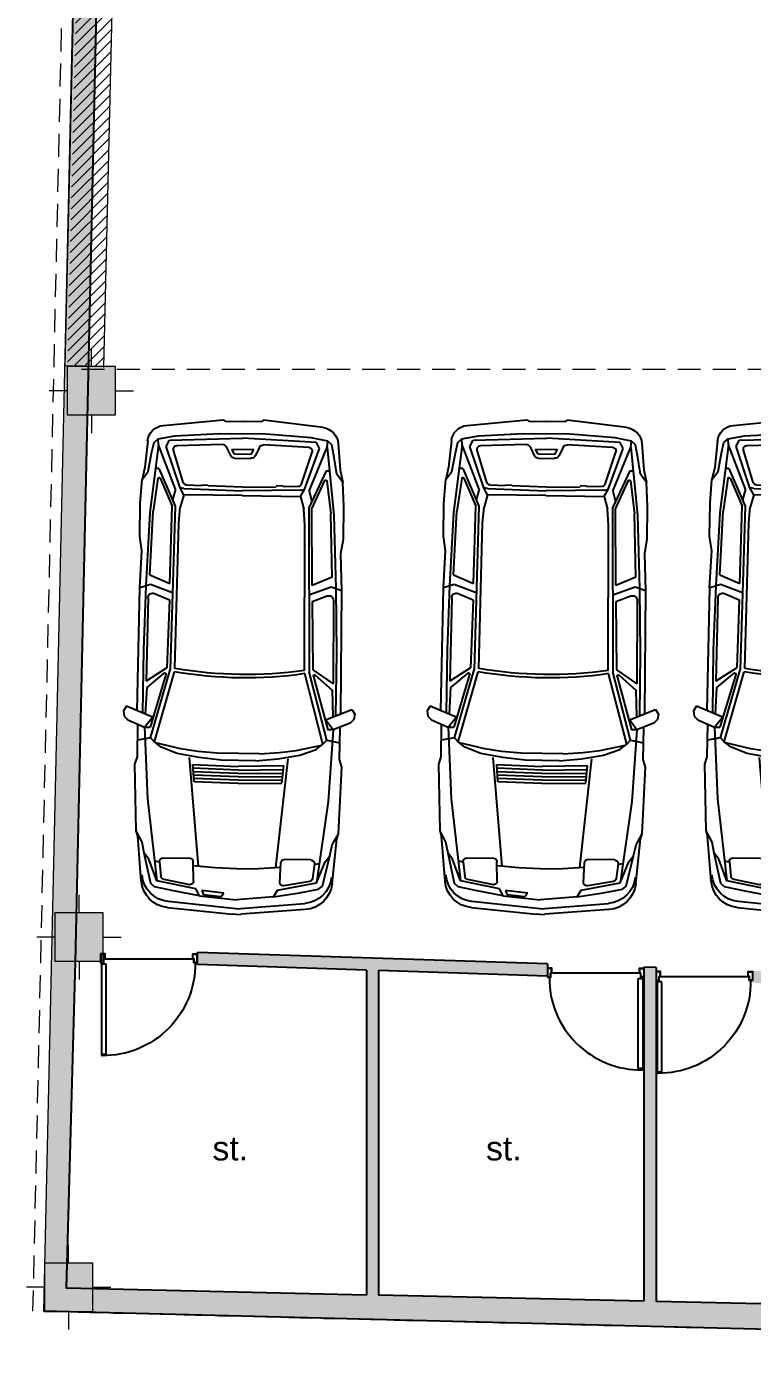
# Model space of a CAD drawing. Header units: inches. Extents: x 70 to 1974, y -315 to 363.
# Drawn here: x 1049.6 to 1055.62, y 184.49 to 195.44 of the extents above; entities that cross this region are included whole.
import ezdxf

# ---------------------------------------------------------------- set-up
doc = ezdxf.new("R2010")
doc.units = ezdxf.units.IN
doc.header["$MEASUREMENT"] = 0
doc.linetypes.add('DASHDOT', pattern=[1, 0.5, -0.25, 0, -0.25])
doc.linetypes.add('DASHED2', pattern=[9.525, 6.35, -3.175])
doc.layers.add('AX', color=7, linetype='Continuous', lineweight=18, true_color=0xb7ad8f)
doc.layers.add('elev', color=8, linetype='Continuous')
doc.layers.add('Fur', color=1, linetype='Continuous')
doc.layers.add('Furniture Movable', color=8, linetype='Continuous', lineweight=9)
doc.layers.add('hidden line', color=252, linetype='Continuous', lineweight=5)
doc.styles.get("Standard").update_dxf_attribs({"font": 'arial.ttf'})

# ---------------------------------------------------------------- blocks, each defined once
blk = doc.blocks.new('PL_VOLVO_480_ELEV')
at = {"color": 34, "linetype": 'ByBlock'}
for p, q in [((-1.601, 1.04), (-1.558, 1.068)), ((-1.502, 0.8), (-1.601, 1.04)), ((-1.558, 1.068), (-1.509, 1.061)), ((-1.509, 1.061), (-1.474, 1.026)), ((-1.474, 1.026), (-1.41, 0.871)), ((-4.054, 0.88), (-3.81, 0.902)), ((-3.772, 0.871), (-3.942, 0.842)), ((-3.81, 0.902), (-3.695, 0.927)), ((-3.695, 0.927), (-3.772, 0.871)), ((-3.476, 0.941), (-3.695, 0.927)), ((-3.173, 0.941), (-3.476, 0.941)), ((-3.392, 0.85), (-2.715, 0.878)), ((-3.039, 0.92), (-3.173, 0.941)), ((-2.694, 0.934), (-3.039, 0.92)), ((-2.729, 0.835), (-2.696, 0.934)), ((-2.715, 0.878), (-2.122, 0.892)), ((-1.558, 0.941), (-2.696, 0.934)), ((-2.605, 0.856), (-1.833, 0.864)), ((-2.122, 0.892), (-1.54, 0.892)), ((-1.96, 0.674), (-1.833, 0.864)), ((-1.911, 0.699), (-1.777, 0.857)), ((-1.777, 0.857), (-1.529, 0.866)), ((-1.41, 0.871), (-1.502, 0.8)), ((-1.135, 0.934), (-1.436, 0.934)), ((-1.41, 0.871), (-0.747, 0.835)), ((-1.41, 0.871), (-1.41, 0.821)), ((-1.312, 0.814), (-1.289, 0.934)), ((-1.065, 0.955), (-1.135, 0.934)), ((-0.451, 0.934), (-1.065, 0.955)), ((-0.402, 0.92), (-0.451, 0.934)), ((-0.346, 0.878), (-0.451, 0.934)), ((0.012, 0.881), (-0.402, 0.92)), ((-0.247, 0.857), (-0.346, 0.878)), ((-0.19, 0.814), (-0.247, 0.857)), ((0.035, 0.793), (-0.247, 0.857)), ((-4.199, 0.739), (-4.259, 0.187)), ((-4.075, 0.784), (-4.104, 0.631)), ((-4.04, 0.821), (-4.075, 0.784)), ((-4.019, 0.779), (-4.075, 0.784)), ((-3.942, 0.842), (-4.04, 0.821)), ((-4.019, 0.779), (-3.392, 0.85)), ((-3.61, 0.617), (-4.019, 0.779)), ((-3.801, 0.772), (-3.801, 0.8)), ((-3.801, 0.772), (-3.455, 0.617)), ((-3.71, 0.759), (-3.455, 0.645)), ((-3.707, 0.78), (-3.405, 0.82)), ((-2.818, 0.842), (-3.405, 0.82)), ((-2.818, 0.842), (-2.74, 0.657)), ((-2.654, 0.63), (-2.729, 0.835)), ((-2.644, 0.797), (-2.588, 0.659)), ((-1.312, 0.814), (-1.943, 0.641)), ((-1.276, 0.779), (-1.925, 0.603)), ((-1.9, 0.681), (-1.41, 0.821)), ((-1.276, 0.779), (-1.312, 0.814)), ((-1.227, 0.716), (-1.276, 0.779)), ((-1.213, 0.532), (-1.267, 0.767)), ((-0.747, 0.835), (0.007, 0.737)), ((0.007, 0.737), (-0.19, 0.814)), ((-0.164, 0.714), (-0.174, 0.76)), ((0.078, 0.377), (0.007, 0.737)), ((0.063, 0.758), (0.035, 0.793)), ((0.099, 0.582), (0.063, 0.758)), ((-4.104, 0.631), (-4.132, 0.215)), ((-4.062, 0.68), (-4.09, 0)), ((-4.005, 0.708), (-4.062, 0.68)), ((-4.014, 0.61), (-4.032, 0.193)), ((-3.624, 0.575), (-4.005, 0.708)), ((-3.675, 0.546), (-3.972, 0.64)), ((-3.61, 0.617), (-3.514, 0.643)), ((-2.74, 0.657), (-3.455, 0.645)), ((-3.455, 0.617), (-1.943, 0.641)), ((-2.588, 0.659), (-1.96, 0.674)), ((-1.171, 0.567), (-1.227, 0.716)), ((-0.205, 0.683), (-0.205, 0.436)), ((-0.169, 0.715), (-0.035, 0.7)), ((-0.007, 0.674), (0.039, 0.437)), ((0.255, 0), (0.197, 0.631)), ((0.254, 0.637), (0.306, 0.036)), ((-3.652, 0.516), (-3.648, 0.377)), ((-3.561, 0.539), (-3.624, 0.575)), ((-3.618, 0.54), (-3.624, 0.575)), ((-3.618, 0.54), (-3.604, 0.001)), ((-3.561, 0.539), (-3.445, 0.57)), ((-3.561, 0), (-3.561, 0.539)), ((-3.3, 0.582), (-3.445, 0.57)), ((-1.955, 0.598), (-3.3, 0.582)), ((-1.192, 0.377), (-1.213, 0.532)), ((-1.135, 0.363), (-1.171, 0.567)), ((0.141, 0.342), (0.099, 0.582)), ((-3.654, 0.377), (-3.654, 0.314)), ((-1.178, 0.194), (-1.192, 0.377)), ((-1.135, 0.455), (-0.131, 0.358)), ((-0.91, 0.405), (-1.072, 0.419)), ((-1.072, 0.419), (-1.058, 0)), ((-1.026, 0), (-1.037, 0.416)), ((-0.995, 0), (-1.003, 0.413)), ((-0.964, 0), (-0.972, 0.411)), ((-0.933, 0), (-0.941, 0.405)), ((-0.902, 0), (-0.91, 0.405)), ((0.006, 0.399), (-0.173, 0.404)), ((-0.12, 0.201), (-0.134, 0.403)), ((0.141, 0.342), (0.078, 0.377)), ((-3.638, 0), (-3.647, 0.314)), ((-1.114, 0.158), (-1.135, 0.363)), ((0.113, 0.116), (0.092, 0.321)), ((0.092, 0.321), (0.131, 0.306)), ((0.148, 0.144), (0.131, 0.306)), ((0.141, 0.342), (0.173, 0)), ((-4.259, 0.187), (-4.245, 0.166)), ((-4.245, 0.166), (-4.245, 0)), ((-4.132, 0.215), (-4.132, 0)), ((-4.008, 0.153), (-3.93, 0.114)), ((-1.178, -0.194), (-1.178, 0.194)), ((-1.114, -0.158), (-1.114, 0.158)), ((-0.113, 0), (-0.12, 0.201)), ((0.148, 0.144), (0.113, 0.116)), ((-3.942, 0.077), (-3.988, 0.102)), ((-3.988, 0.102), (-3.988, -0.102)), ((-3.942, -0.077), (-3.942, 0.077)), ((-3.906, 0.076), (-3.906, -0.076)), ((0.141, -0.342), (0.173, 0)), ((0.255, 0), (0.197, -0.631)), ((0.31, 0), (0.306, 0.036)), ((0.31, 0), (0.306, -0.046)), ((-4.245, -0.166), (-4.245, 0)), ((-4.132, -0.215), (-4.132, 0)), ((-4.062, -0.68), (-4.09, 0)), ((-4.008, -0.153), (-3.93, -0.114)), ((-3.942, -0.077), (-3.988, -0.102)), ((-3.638, 0), (-3.647, -0.314)), ((-3.618, -0.54), (-3.604, -0.001)), ((-3.561, 0), (-3.561, -0.539)), ((-1.072, -0.419), (-1.058, 0)), ((-1.026, 0), (-1.037, -0.416)), ((-0.995, 0), (-1.003, -0.413)), ((-0.964, 0), (-0.972, -0.411)), ((-0.933, 0), (-0.941, -0.405)), ((-0.902, 0), (-0.91, -0.405)), ((-0.113, 0), (-0.12, -0.201)), ((0.254, -0.637), (0.306, -0.046)), ((-4.259, -0.187), (-4.245, -0.166)), ((-4.199, -0.739), (-4.259, -0.187)), ((-4.104, -0.631), (-4.132, -0.215)), ((-4.014, -0.61), (-4.032, -0.193)), ((-1.178, -0.194), (-1.192, -0.377)), ((-1.114, -0.158), (-1.135, -0.363)), ((-0.12, -0.201), (-0.134, -0.403)), ((-3.654, -0.377), (-3.654, -0.314)), ((-1.135, -0.363), (-1.171, -0.567)), ((-1.135, -0.455), (-0.131, -0.358)), ((0.141, -0.342), (0.078, -0.377)), ((0.141, -0.342), (0.099, -0.582)), ((-3.652, -0.516), (-3.648, -0.377)), ((-1.192, -0.377), (-1.213, -0.532)), ((-0.91, -0.405), (-1.072, -0.419)), ((-0.205, -0.683), (-0.205, -0.436)), ((0.006, -0.399), (-0.173, -0.404)), ((-0.007, -0.674), (0.039, -0.437)), ((0.078, -0.377), (0.007, -0.737)), ((-3.624, -0.575), (-4.005, -0.708)), ((-3.675, -0.546), (-3.972, -0.64)), ((-3.561, -0.539), (-3.624, -0.575)), ((-3.618, -0.54), (-3.624, -0.575)), ((-3.561, -0.539), (-3.445, -0.57)), ((-3.3, -0.582), (-3.445, -0.57)), ((-1.955, -0.598), (-3.3, -0.582)), ((-1.276, -0.779), (-1.925, -0.603)), ((-1.213, -0.532), (-1.267, -0.767)), ((-1.171, -0.567), (-1.227, -0.716)), ((0.099, -0.582), (0.063, -0.758)), ((-4.075, -0.784), (-4.104, -0.631)), ((-4.005, -0.708), (-4.062, -0.68)), ((-3.61, -0.617), (-4.019, -0.779)), ((-3.801, -0.772), (-3.455, -0.617)), ((-3.71, -0.759), (-3.455, -0.645)), ((-3.61, -0.617), (-3.514, -0.643)), ((-3.455, -0.617), (-1.943, -0.641)), ((-2.74, -0.657), (-3.455, -0.645)), ((-2.818, -0.842), (-2.74, -0.657)), ((-2.654, -0.63), (-2.729, -0.835)), ((-2.644, -0.797), (-2.588, -0.659)), ((-2.588, -0.659), (-1.96, -0.674)), ((-1.96, -0.674), (-1.833, -0.864)), ((-1.312, -0.814), (-1.943, -0.641)), ((-1.911, -0.699), (-1.777, -0.857)), ((-1.9, -0.681), (-1.41, -0.821)), ((-1.227, -0.716), (-1.276, -0.779)), ((-0.164, -0.714), (-0.174, -0.76)), ((-0.169, -0.715), (-0.035, -0.7)), ((-4.019, -0.779), (-4.075, -0.784)), ((-4.04, -0.821), (-4.075, -0.784)), ((-3.942, -0.842), (-4.04, -0.821)), ((-4.019, -0.779), (-3.392, -0.85)), ((-3.772, -0.871), (-3.942, -0.842)), ((-3.801, -0.772), (-3.801, -0.8)), ((-3.707, -0.78), (-3.405, -0.82)), ((-2.818, -0.842), (-3.405, -0.82)), ((-3.392, -0.85), (-2.715, -0.878)), ((-2.729, -0.835), (-2.696, -0.934)), ((-1.502, -0.8), (-1.601, -1.04)), ((-1.41, -0.871), (-1.502, -0.8)), ((-1.41, -0.871), (-1.41, -0.821)), ((-1.41, -0.871), (-0.747, -0.835)), ((-1.276, -0.779), (-1.312, -0.814)), ((-1.312, -0.814), (-1.289, -0.934)), ((-0.747, -0.835), (0.007, -0.737)), ((0.035, -0.793), (-0.247, -0.857)), ((-0.19, -0.814), (-0.247, -0.857)), ((0.007, -0.737), (-0.19, -0.814)), ((0.063, -0.758), (0.035, -0.793)), ((-4.054, -0.88), (-3.81, -0.902)), ((-3.81, -0.902), (-3.695, -0.927)), ((-3.695, -0.927), (-3.772, -0.871)), ((-3.476, -0.941), (-3.695, -0.927)), ((-3.173, -0.941), (-3.476, -0.941)), ((-3.039, -0.92), (-3.173, -0.941)), ((-2.694, -0.934), (-3.039, -0.92)), ((-2.715, -0.878), (-2.122, -0.892)), ((-1.558, -0.941), (-2.696, -0.934)), ((-2.605, -0.856), (-1.833, -0.864)), ((-2.122, -0.892), (-1.54, -0.892)), ((-1.777, -0.857), (-1.529, -0.866)), ((-1.474, -1.026), (-1.41, -0.871)), ((-1.135, -0.934), (-1.436, -0.934)), ((-1.065, -0.955), (-1.135, -0.934)), ((-0.451, -0.934), (-1.065, -0.955)), ((-0.346, -0.878), (-0.451, -0.934)), ((-0.402, -0.92), (-0.451, -0.934)), ((0.012, -0.881), (-0.402, -0.92)), ((-0.247, -0.857), (-0.346, -0.878)), ((-1.601, -1.04), (-1.558, -1.068)), ((-1.558, -1.068), (-1.509, -1.061)), ((-1.509, -1.061), (-1.474, -1.026))]:
    blk.add_line(p, q, dxfattribs=at)
for centre, radius, start, end in [((-4.039, 0.72), 0.161, 95.2672, 173.108), ((-2.605, 0.814), 0.0429, 90.5293, 202.2491), ((-0.07, 0.608), 0.268, 4.944, 84.6433), ((-0.013, 0.614), 0.268, 4.944, 84.6433), ((-3.705, 0.769), 0.0107, 97.5155, 245.8207), ((-3.982, 0.609), 0.0322, 72.5825, 177.5095), ((-1.903, 0.692), 0.0107, 139.6494, 285.9476), ((-0.172, 0.683), 0.0322, 83.5792, 180.0003), ((-0.038, 0.668), 0.0322, 10.9066, 83.5798), ((-3.684, 0.515), 0.0322, 1.4903, 72.5822), ((-5.723, 0), 3.815, 350.9828, 9.0173), ((-5.723, 0), 3.846, 350.9827, 9.0173), ((-0.172, 0.436), 0.0322, 179.9997, 268.209), ((0.007, 0.431), 0.0322, 268.209, 10.921), ((-3.989, 0.191), 0.0429, 177.5103, 243.4319), ((-3.949, 0.076), 0.0429, 360, 63.4318), ((-3.949, -0.076), 0.0429, 296.5682, 0), ((-3.989, -0.191), 0.0429, 116.568, 182.491), ((-0.172, -0.436), 0.0322, 91.7902, 179.9994), ((0.007, -0.431), 0.0322, 349.0806, 91.7909), ((-3.684, -0.515), 0.0322, 287.4178, 358.5097), ((-3.982, -0.609), 0.0322, 182.4905, 287.4175), ((-1.903, -0.692), 0.0107, 74.0524, 220.3506), ((-0.172, -0.683), 0.0322, 179.9997, 276.4208), ((-0.07, -0.608), 0.268, 275.3567, 355.056), ((-0.038, -0.668), 0.0322, 276.4202, 349.0934), ((-0.013, -0.614), 0.268, 275.3567, 355.056), ((-4.039, -0.72), 0.161, 186.8918, 264.7326), ((-3.705, -0.769), 0.0107, 114.1809, 262.4838), ((-2.605, -0.814), 0.0429, 157.7509, 269.4707)]:
    blk.add_arc(centre, radius, start, end, dxfattribs=at)
blk = doc.blocks.new('AAAA')
at = {"layer": 'AX'}
h = blk.add_hatch(color=256, dxfattribs=at)
h.dxf.hatch_style = 1
h.paths.add_polyline_path([(0.7, 0.623), (0.3, 0.623), (0.3, 0.223), (0.7, 0.223)])
at = {"layer": 'AX', "linetype": 'DASHDOT'}
for p, q in [((0.5, 0.623), (0.5, 0.773)), ((0.3, 0.423), (0.15, 0.423)), ((0.7, 0.423), (0.85, 0.423)), ((0.5, 0.223), (0.5, 0.073))]:
    blk.add_line(p, q, dxfattribs=at)
at = {"layer": 'AX'}
blk.add_lwpolyline([(0.3, 0.223), (0.7, 0.223), (0.7, 0.623), (0.3, 0.623)], close=True, dxfattribs=at)
blk = doc.blocks.new('s3')
at = {"layer": 'AX', "linetype": 'Continuous'}
h = blk.add_hatch(dxfattribs=at)
h.set_pattern_fill('ANSI31', color=256, scale=0.5)
h.paths.add_polyline_path([(231.973, 22.639), (231.673, 22.639), (231.561, 17.954), (231.861, 17.946)])
blk.add_line((231.973, 22.639), (231.86, 17.939), dxfattribs=at)
for p in [(231.26, 17.323), (231.158, 12.797)]:
    blk.add_blockref('AAAA', p, dxfattribs=at)
blk = doc.blocks.new('DR100K')
at = {"color": 0}
blk.add_line((-0.046, -0.052), (-0.954, -0.052), dxfattribs=at)
at = {"color": 0, "linetype": 'Continuous'}
for p, q in [((-0.059, -0.573), (-0.059, -0.107)), ((-0.059, -0.107), (-0.02, -0.107)), ((-0.019, -0.107), (-0.019, -0.092)), ((-0.019, -0.092), (-0.011, -0.092)), ((-0.011, -0.092), (-0.011, -0.573)), ((-0.059, -1.039), (-0.059, -0.573)), ((-0.011, -0.573), (-0.011, -1.054)), ((-0.02, -1.039), (-0.059, -1.039)), ((-0.019, -1.054), (-0.019, -1.039)), ((-0.011, -1.054), (-0.019, -1.054))]:
    blk.add_line(p, q, dxfattribs=at)
for points in [[(-0.954, -0.052), (-0.954, 0), (-1, 0), (-1, -0.092), (-0.966, -0.092), (-0.966, -0.052)], [(-0.046, -0.052), (-0.046, 0), (0, 0), (0, -0.092), (-0.034, -0.092), (-0.034, -0.052)], [(-0.956, -0.051), (-0.956, -0.002), (-0.998, -0.002), (-0.998, -0.09), (-0.968, -0.09), (-0.968, -0.051)], [(-0.044, -0.051), (-0.044, -0.002), (-0.002, -0.002), (-0.002, -0.09), (-0.032, -0.09), (-0.032, -0.051)]]:
    blk.add_lwpolyline(points, close=True, dxfattribs=at)
blk.add_arc((-0.029, -0.103), 0.951, 179.3821, 270.6161, dxfattribs=at)

msp = doc.modelspace()

# ---------------------------------------------------------------- hatches: boundary and pattern name
h = msp.add_hatch(color=156)
h.dxf.hatch_style = 1
h.paths.add_polyline_path([(1067.63526, 206.68157), (1064.31896, 206.68157), (1064.31896, 206.88157), (1067.63139, 206.88157), (1067.42529, 217.52157), (1062.24624, 217.52157), (1062.24624, 217.72157), (1067.60146, 217.72157), (1067.94936, 199.76028), (1067.95178, 198.64481), (1067.72877, 184.49526), (1060.4572, 184.52711), (1049.74128, 184.79525), (1050.30385, 210.03482), (1051.02714, 210.0187), (1051.35589, 217.78984), (1057.65827, 217.49466), (1057.65827, 217.72157), (1061.21072, 217.72157), (1061.21072, 217.52157), (1057.85827, 217.52157), (1057.85827, 217.28507), (1051.54722, 217.58066), (1051.21862, 209.8132), (1050.49941, 209.8334), (1050.00584, 187.68937), (1049.93205, 184.98581), (1052.41767, 184.9304), (1052.41767, 187.62215), (1051.01579, 187.66851), (1051.01579, 187.76857), (1053.91624, 187.67264), (1053.91624, 187.57258), (1052.51767, 187.61884), (1052.51767, 184.92817), (1054.71624, 184.87917), (1054.71624, 187.64618), (1054.81624, 187.64287), (1054.81624, 184.87694), (1059.77069, 184.76651), (1059.77069, 187.37802), (1057.91243, 187.4592), (1055.61624, 187.51636), (1055.61624, 187.61641), (1057.64243, 187.5494), (1057.64243, 192.42157), (1059.74243, 192.42157), (1059.74243, 192.22157), (1059.64243, 192.06543), (1059.44243, 192.06543), (1059.44243, 192.22157), (1057.84243, 192.22157), (1057.84243, 190.60929), (1059.44243, 190.60929), (1059.44243, 190.76543), (1059.64243, 190.76543), (1059.64243, 190.60929), (1059.64243, 190.40929), (1057.84243, 190.40929), (1057.84243, 187.65931), (1061.73619, 187.52987), (1061.73619, 191.53873), (1060.94243, 192.33248), (1060.94243, 192.61533), (1061.93619, 191.62157), (1061.93619, 187.32311), (1059.87069, 187.37585), (1059.87069, 184.76428), (1061.8028, 184.72122), (1064.81119, 184.70804), (1064.81119, 186.22157), (1064.91119, 186.22157), (1064.91119, 184.70769), (1067.53192, 184.69621), (1067.75181, 198.64827), (1067.76933, 199.75992)])
h.paths.add_polyline_path([(1066.72327, 186.32157), (1062.00619, 186.32157), (1062.00619, 186.526), (1061.90619, 186.526), (1061.90619, 186.22157), (1064.81119, 186.22157), (1064.91119, 186.22157), (1066.72327, 186.22157)], flags=17)

# ---------------------------------------------------------------- linework, layer by layer
for p, q in [((1050.00584, 187.68937), (1050.49941, 209.8334)), ((1053.91624, 187.67264), (1051.01579, 187.76857)), ((1051.01579, 187.66851), (1051.01579, 187.76857)), ((1052.41767, 187.62215), (1051.01579, 187.66851)), ((1052.41767, 187.62215), (1052.41767, 184.9304)), ((1053.91624, 187.57258), (1052.51767, 187.61884)), ((1052.51767, 187.61884), (1052.51767, 184.92817)), ((1053.91624, 187.67264), (1053.91624, 187.57258)), ((1054.81624, 187.64287), (1054.71624, 187.64618)), ((1054.71624, 187.64618), (1054.71624, 184.87917)), ((1054.81624, 187.64287), (1054.81624, 184.87694)), ((1060.4572, 184.52711), (1049.74128, 184.79525))]:
    msp.add_line(p, q)
for points in [[(1052.41767, 184.9304), (1049.93205, 184.98581), (1050.00584, 187.68937)], [(1054.71624, 184.87917), (1052.51767, 184.92817)], [(1059.77069, 184.76651), (1054.81624, 184.87694)]]:
    msp.add_lwpolyline(points)
at = {"layer": 'AX', "linetype": 'Continuous'}
for p, q in [((1050.03022, 197.32157), (1049.91795, 192.62157)), ((1050.21804, 192.62157), (1049.91812, 192.62874))]:
    msp.add_line(p, q, dxfattribs=at)
at = {"layer": 'Furniture Movable', "color": 0}
msp.add_line((1050.30385, 210.03482), (1049.74128, 184.79525), dxfattribs=at)
at = {"layer": 'hidden line', "linetype": 'DASHED2', "ltscale": 0.03}
msp.add_line((1050.05709, 192.60036), (1057.71243, 192.60036), dxfattribs=at)
at = {"layer": 'hidden line', "color": 251, "linetype": 'DASHED2', "ltscale": 0.03, "true_color": 0x636466}
msp.add_lwpolyline([(1049.74128, 184.79525), (1060.4572, 184.52711), (1067.80878, 184.49491), (1068.03177, 198.64355), (1068.04938, 199.76046), (1067.29655, 238.62692), (1069.19427, 238.70254), (1068.92962, 249.15004), (1058.83445, 249.46262), (1057.57819, 219.47823), (1051.21152, 218.82596), (1051.40715, 215.53176), (1050.41155, 215.43804), (1050.03701, 202.10177), (1049.65131, 184.7975)], dxfattribs=at)

# ---------------------------------------------------------------- block references
msp.add_blockref('s3', (818.37747, 174.6751))
at = {"layer": 'AX', "linetype": 'Continuous'}
msp.add_blockref('AAAA', (1049.44919, 184.57184), dxfattribs=at)
at = {"layer": 'elev', "yscale": 0.8000000000000465, "zscale": 0.8000000000000465}
for p, xscale in [((1050.21425, 187.75675), -0.8000000000000465), ((1054.71624, 187.638), 0.8000000000000465), ((1054.81624, 187.61033), -0.8000000000000465)]:
    msp.add_blockref('DR100K', p, dxfattribs=dict(at, xscale=xscale))
at = {"layer": 'Fur', "color": 0, "linetype": 'Continuous', "xscale": -0.8969543846324087, "yscale": 0.8969543846324088, "zscale": 0.8969543846324087, "rotation": 89.18666724158552}
for p in [(1051.34194, 188.35939), (1053.85849, 188.35939), (1056.06402, 188.35939)]:
    msp.add_blockref('PL_VOLVO_480_ELEV', p, dxfattribs=at)

# ---------------------------------------------------------------- texts
at = {"char_height": 0.2, "attachment_point": 1}
for insert in [(1051.14125, 186.24539), (1053.40794, 186.24539)]:
    msp.add_mtext_dynamic_manual_height_columns('st.', width=0.4670338, gutter_width=1, heights=[0], dxfattribs=dict(at, insert=insert))

doc.saveas('drawing.dxf')
